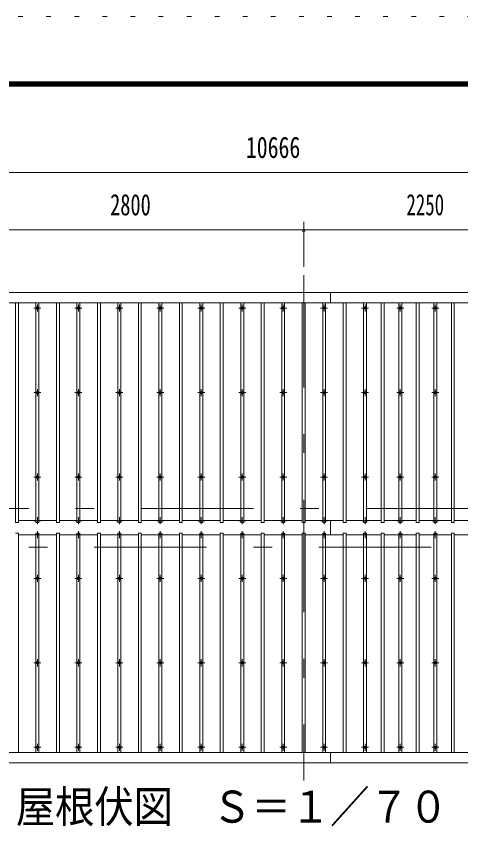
# Model space of a CAD drawing. Units: millimetres, scale not verified. Extents: x -34086 to 34091, y -14700 to 14700.
# Drawn here: x -1745 to 2052, y 7701 to 14700 of the extents above; entities that cross this region are included whole.
import ezdxf
from ezdxf.enums import TextEntityAlignment as Align

# ---------------------------------------------------------------- set-up
doc = ezdxf.new("R2010")
doc.units = ezdxf.units.MM
doc.header["$LTSCALE"] = 80
doc.linetypes.add('USER3', pattern=[24, 12, -5, 2, -5])
doc.linetypes.add('USER4', pattern=[3, 0.5, -2.5])
for name, color, linetype, lineweight in [('0-2_1-07BOLD', 7, 'Continuous', 18), ('0-3_1-27CENTER', 3, 'USER3', 18), ('0-4_1-47THIN', 4, 'Continuous', 18), ('0-5_1-57DIM', 3, 'Continuous', 18), ('0-C_F-F1PAPER', 5, 'Continuous', 18), ('0-D_F-E_J_ADD', 5, 'USER4', 18)]:
    doc.layers.add(name, color=color, linetype=linetype, lineweight=lineweight)
doc.styles.add('ＭＳ ゴシック', font='')
doc.styles.get('ＭＳ ゴシック').set_extended_font_data('MS Gothic')

msp = doc.modelspace()

# ---------------------------------------------------------------- linework, layer by layer
at = {"layer": '0-2_1-07BOLD'}
for p, q in [((940.32, 12253.1), (940.32, 12340.54)), ((5893.32, 12253.1), (-4772.68, 12253.1)), ((940.32, 10271.05), (940.32, 10392.03)), ((-4772.68, 8409.98), (5893.32, 8409.98)), ((940.32, 8322.54), (940.32, 8409.98))]:
    msp.add_line(p, q, dxfattribs=at)
for points in [[(-4732.68, 12253.1), (-4732.68, 10377.02), (-4772.68, 10377.02), (-4772.68, 12340.54), (5893.32, 12340.54), (5893.32, 10377.02)], [(5893.32, 8322.54), (-4772.68, 8322.54), (-4772.68, 10286.06), (-4732.68, 10286.06), (-4732.68, 8409.98)]]:
    msp.add_lwpolyline(points, dxfattribs=at)
for centre in [(-1564.68, 12207.36), (-1214.68, 12207.36), (-864.68, 12207.36), (-514.68, 12207.36), (-164.68, 12207.36), (185.32, 12207.36), (535.32, 12207.36), (885.32, 12207.36), (1235.32, 12207.36), (1535.32, 12207.36), (1835.32, 12207.36), (-1564.68, 11485.7), (-1214.68, 11485.7), (-864.68, 11485.7), (-514.68, 11485.7), (-164.68, 11485.7), (185.32, 11485.7), (535.32, 11485.7), (885.32, 11485.7), (1235.32, 11485.7), (1535.32, 11485.7), (1835.32, 11485.7), (-1564.68, 10764.04), (-1214.68, 10764.04), (-864.68, 10764.04), (-514.68, 10764.04), (-164.68, 10764.04), (185.32, 10764.04), (535.32, 10764.04), (885.32, 10764.04), (1235.32, 10764.04), (1535.32, 10764.04), (1835.32, 10764.04), (-1564.68, 9899.04), (-1214.68, 9899.04), (-864.68, 9899.04), (-514.68, 9899.04), (-164.68, 9899.04), (185.32, 9899.04), (535.32, 9899.04), (885.32, 9899.04), (1235.32, 9899.04), (1535.32, 9899.04), (1835.32, 9899.04), (-1564.68, 9177.38), (-1214.68, 9177.38), (-864.68, 9177.38), (-514.68, 9177.38), (-164.68, 9177.38), (185.32, 9177.38), (535.32, 9177.38), (885.32, 9177.38), (1235.32, 9177.38), (1535.32, 9177.38), (1835.32, 9177.38), (-1564.68, 8455.72), (-1214.68, 8455.72), (-864.68, 8455.72), (-514.68, 8455.72), (-164.68, 8455.72), (185.32, 8455.72), (535.32, 8455.72), (885.32, 8455.72), (1235.32, 8455.72), (1535.32, 8455.72), (1835.32, 8455.72)]:
    msp.add_circle(centre, 10, dxfattribs=at)
for centre, start, end in [((-1564.68, 10380.99), 46.3961, 133.6039), ((-1564.68, 10401.99), 226.39838, 313.60162), ((-1214.68, 10380.99), 46.3961, 133.6039), ((-1214.68, 10401.99), 226.39838, 313.60162), ((-864.68, 10380.99), 46.3961, 133.6039), ((-864.68, 10401.99), 226.39838, 313.60162), ((-514.68, 10380.99), 46.3961, 133.6039), ((-514.68, 10401.99), 226.39838, 313.60162), ((-164.68, 10380.99), 46.3961, 133.6039), ((-164.68, 10401.99), 226.39838, 313.60162), ((185.32, 10380.99), 46.3961, 133.6039), ((185.32, 10401.99), 226.39838, 313.60162), ((535.32, 10380.99), 46.3961, 133.6039), ((535.32, 10401.99), 226.39838, 313.60162), ((885.32, 10380.99), 46.3961, 133.6039), ((885.32, 10401.99), 226.39838, 313.60162), ((1235.32, 10380.99), 46.3961, 133.6039), ((1235.32, 10401.99), 226.39838, 313.60162), ((1535.32, 10380.99), 46.3961, 133.6039), ((1535.32, 10401.99), 226.39838, 313.60162), ((1835.32, 10380.99), 46.3961, 133.6039), ((1835.32, 10401.99), 226.39838, 313.60162), ((-1564.68, 10261.09), 46.39838, 133.60162), ((-1564.68, 10282.09), 226.3961, 313.6039), ((-1214.68, 10261.09), 46.39838, 133.60162), ((-1214.68, 10282.09), 226.3961, 313.6039), ((-864.68, 10261.09), 46.39838, 133.60162), ((-864.68, 10282.09), 226.3961, 313.6039), ((-514.68, 10261.09), 46.39838, 133.60162), ((-514.68, 10282.09), 226.3961, 313.6039), ((-164.68, 10261.09), 46.39838, 133.60162), ((-164.68, 10282.09), 226.3961, 313.6039), ((185.32, 10261.09), 46.39838, 133.60162), ((185.32, 10282.09), 226.3961, 313.6039), ((535.32, 10261.09), 46.39838, 133.60162), ((535.32, 10282.09), 226.3961, 313.6039), ((885.32, 10261.09), 46.39838, 133.60162), ((885.32, 10282.09), 226.3961, 313.6039), ((1235.32, 10261.09), 46.39838, 133.60162), ((1235.32, 10282.09), 226.3961, 313.6039), ((1535.32, 10261.09), 46.39838, 133.60162), ((1535.32, 10282.09), 226.3961, 313.6039), ((1835.32, 10261.09), 46.39838, 133.60162), ((1835.32, 10282.09), 226.3961, 313.6039)]:
    msp.add_arc(centre, 14.5, start, end, dxfattribs=at)
at = {"layer": '0-3_1-27CENTER'}
for p, q in [((710.32, 12490.54), (710.32, 8172.54)), ((-1594.68, 12207.36), (-1534.68, 12207.36)), ((-1564.68, 12177.37), (-1564.68, 12237.37)), ((-1244.68, 12207.36), (-1184.68, 12207.36)), ((-1214.68, 12237.37), (-1214.68, 12177.37)), ((-894.68, 12207.36), (-834.68, 12207.36)), ((-864.68, 12177.37), (-864.68, 12237.37)), ((-484.68, 12207.36), (-544.68, 12207.36)), ((-514.68, 12237.37), (-514.68, 12177.37)), ((-194.68, 12207.36), (-134.68, 12207.36)), ((-164.68, 12177.37), (-164.68, 12237.37)), ((155.32, 12207.36), (215.32, 12207.36)), ((185.32, 12237.37), (185.32, 12177.37)), ((505.32, 12207.36), (565.32, 12207.36)), ((535.32, 12177.37), (535.32, 12237.37)), ((915.32, 12207.36), (855.32, 12207.36)), ((885.32, 12237.37), (885.32, 12177.37)), ((1205.32, 12207.36), (1265.32, 12207.36)), ((1235.32, 12177.37), (1235.32, 12237.37)), ((1505.32, 12207.36), (1565.32, 12207.36)), ((1535.32, 12177.37), (1535.32, 12237.37)), ((1805.32, 12207.36), (1865.32, 12207.36)), ((1835.32, 12177.37), (1835.32, 12237.37)), ((-1594.68, 11485.7), (-1534.68, 11485.7)), ((-1564.68, 11515.7), (-1564.68, 11455.7)), ((-1244.68, 11485.7), (-1184.68, 11485.7)), ((-1214.68, 11455.7), (-1214.68, 11515.7)), ((-894.68, 11485.7), (-834.68, 11485.7)), ((-864.68, 11515.7), (-864.68, 11455.7)), ((-484.68, 11485.7), (-544.68, 11485.7)), ((-514.68, 11455.7), (-514.68, 11515.7)), ((-194.68, 11485.7), (-134.68, 11485.7)), ((-164.68, 11515.7), (-164.68, 11455.7)), ((155.32, 11485.7), (215.32, 11485.7)), ((185.32, 11455.7), (185.32, 11515.7)), ((505.32, 11485.7), (565.32, 11485.7)), ((535.32, 11515.7), (535.32, 11455.7)), ((915.32, 11485.7), (855.32, 11485.7)), ((885.32, 11455.7), (885.32, 11515.7)), ((1205.32, 11485.7), (1265.32, 11485.7)), ((1235.32, 11515.7), (1235.32, 11455.7)), ((1565.32, 11485.7), (1505.32, 11485.7)), ((1535.32, 11455.7), (1535.32, 11515.7)), ((1805.32, 11485.7), (1865.32, 11485.7)), ((1835.32, 11515.7), (1835.32, 11455.7)), ((-1564.68, 10734.04), (-1564.68, 10794.04)), ((-1214.68, 10734.04), (-1214.68, 10794.04)), ((-864.68, 10734.04), (-864.68, 10794.04)), ((-514.68, 10734.04), (-514.68, 10794.04)), ((-164.68, 10734.04), (-164.68, 10794.04)), ((185.32, 10734.04), (185.32, 10794.04)), ((535.32, 10794.04), (535.32, 10734.04)), ((885.32, 10734.04), (885.32, 10794.04)), ((1235.32, 10734.04), (1235.32, 10794.04)), ((1535.32, 10734.04), (1535.32, 10794.04)), ((1835.32, 10734.04), (1835.32, 10794.04)), ((-1594.68, 10764.04), (-1534.68, 10764.04)), ((-1244.68, 10764.04), (-1184.68, 10764.04)), ((-894.68, 10764.04), (-834.68, 10764.04)), ((-544.68, 10764.04), (-484.68, 10764.04)), ((-194.68, 10764.04), (-134.68, 10764.04)), ((155.32, 10764.04), (215.32, 10764.04)), ((505.32, 10764.04), (565.32, 10764.04)), ((855.32, 10764.04), (915.32, 10764.04)), ((1205.32, 10764.04), (1265.32, 10764.04)), ((1505.32, 10764.04), (1565.32, 10764.04)), ((1805.32, 10764.04), (1865.32, 10764.04)), ((6040.32, 10496.54), (-4919.68, 10496.54)), ((-1594.68, 10391.49), (-1534.68, 10391.49)), ((-1564.68, 10361.5), (-1564.68, 10421.49)), ((-1184.68, 10391.49), (-1244.68, 10391.49)), ((-1214.68, 10361.5), (-1214.68, 10421.49)), ((-894.68, 10391.49), (-834.68, 10391.49)), ((-864.68, 10361.5), (-864.68, 10421.49)), ((-484.68, 10391.49), (-544.68, 10391.49)), ((-514.68, 10361.5), (-514.68, 10421.49)), ((-134.68, 10391.49), (-194.68, 10391.49)), ((-164.68, 10361.5), (-164.68, 10421.49)), ((215.32, 10391.49), (155.32, 10391.49)), ((185.32, 10361.5), (185.32, 10421.49)), ((505.32, 10391.49), (565.32, 10391.49)), ((535.32, 10361.5), (535.32, 10421.49)), ((915.32, 10391.49), (855.32, 10391.49)), ((885.32, 10361.5), (885.32, 10421.49)), ((1265.32, 10391.49), (1205.32, 10391.49)), ((1235.32, 10361.5), (1235.32, 10421.49)), ((1565.32, 10391.49), (1505.32, 10391.49)), ((1535.32, 10361.5), (1535.32, 10421.49)), ((1865.32, 10391.49), (1805.32, 10391.49)), ((1835.32, 10361.5), (1835.32, 10421.49)), ((-1564.68, 10241.59), (-1564.68, 10301.59)), ((-1214.68, 10301.59), (-1214.68, 10241.59)), ((-864.68, 10241.59), (-864.68, 10301.59)), ((-514.68, 10301.59), (-514.68, 10241.59)), ((-164.68, 10241.59), (-164.68, 10301.59)), ((185.32, 10301.59), (185.32, 10241.59)), ((535.32, 10241.59), (535.32, 10301.59)), ((885.32, 10301.59), (885.32, 10241.59)), ((1235.32, 10241.59), (1235.32, 10301.59)), ((1535.32, 10301.59), (1535.32, 10241.59)), ((1835.32, 10241.59), (1835.32, 10301.59)), ((-1534.68, 10271.59), (-1594.68, 10271.59)), ((-1244.68, 10271.59), (-1184.68, 10271.59)), ((-834.68, 10271.59), (-894.68, 10271.59)), ((-484.68, 10271.59), (-544.68, 10271.59)), ((-134.68, 10271.59), (-194.68, 10271.59)), ((155.32, 10271.59), (215.32, 10271.59)), ((565.32, 10271.59), (505.32, 10271.59)), ((915.32, 10271.59), (855.32, 10271.59)), ((1265.32, 10271.59), (1205.32, 10271.59)), ((1565.32, 10271.59), (1505.32, 10271.59)), ((1865.32, 10271.59), (1805.32, 10271.59)), ((-4919.68, 10166.54), (6040.32, 10166.54)), ((-1534.68, 9899.04), (-1594.68, 9899.04)), ((-1564.68, 9929.04), (-1564.68, 9869.04)), ((-1184.68, 9899.04), (-1244.68, 9899.04)), ((-1214.68, 9929.04), (-1214.68, 9869.04)), ((-834.68, 9899.04), (-894.68, 9899.04)), ((-864.68, 9929.04), (-864.68, 9869.04)), ((-484.68, 9899.04), (-544.68, 9899.04)), ((-514.68, 9929.04), (-514.68, 9869.04)), ((-134.68, 9899.04), (-194.68, 9899.04)), ((-164.68, 9869.04), (-164.68, 9929.04)), ((215.32, 9899.04), (155.32, 9899.04)), ((185.32, 9929.04), (185.32, 9869.04)), ((565.32, 9899.04), (505.32, 9899.04)), ((535.32, 9929.04), (535.32, 9869.04)), ((915.32, 9899.04), (855.32, 9899.04)), ((885.32, 9869.04), (885.32, 9929.04)), ((1265.32, 9899.04), (1205.32, 9899.04)), ((1235.32, 9929.04), (1235.32, 9869.04)), ((1565.32, 9899.04), (1505.32, 9899.04)), ((1535.32, 9869.04), (1535.32, 9929.04)), ((1865.32, 9899.04), (1805.32, 9899.04)), ((1835.32, 9929.04), (1835.32, 9869.04)), ((-1594.68, 9177.38), (-1534.68, 9177.38)), ((-1564.68, 9147.38), (-1564.68, 9207.38)), ((-1244.68, 9177.38), (-1184.68, 9177.38)), ((-1214.68, 9207.38), (-1214.68, 9147.38)), ((-894.68, 9177.38), (-834.68, 9177.38)), ((-864.68, 9147.38), (-864.68, 9207.38)), ((-484.68, 9177.38), (-544.68, 9177.38)), ((-514.68, 9207.38), (-514.68, 9147.38)), ((-194.68, 9177.38), (-134.68, 9177.38)), ((-164.68, 9147.38), (-164.68, 9207.38)), ((155.32, 9177.38), (215.32, 9177.38)), ((185.32, 9207.38), (185.32, 9147.38)), ((505.32, 9177.38), (565.32, 9177.38)), ((535.32, 9147.38), (535.32, 9207.38)), ((915.32, 9177.38), (855.32, 9177.38)), ((885.32, 9207.38), (885.32, 9147.38)), ((1205.32, 9177.38), (1265.32, 9177.38)), ((1235.32, 9147.38), (1235.32, 9207.38)), ((1565.32, 9177.38), (1505.32, 9177.38)), ((1535.32, 9207.38), (1535.32, 9147.38)), ((1805.32, 9177.38), (1865.32, 9177.38)), ((1835.32, 9147.38), (1835.32, 9207.38)), ((-1564.68, 8485.72), (-1564.68, 8425.72)), ((-1214.68, 8425.72), (-1214.68, 8485.72)), ((-864.68, 8485.72), (-864.68, 8425.72)), ((-514.68, 8425.72), (-514.68, 8485.72)), ((-164.68, 8485.72), (-164.68, 8425.72)), ((185.32, 8425.72), (185.32, 8485.72)), ((535.32, 8485.72), (535.32, 8425.72)), ((885.32, 8425.72), (885.32, 8485.72)), ((1235.32, 8485.72), (1235.32, 8425.72)), ((1535.32, 8425.72), (1535.32, 8485.72)), ((1835.32, 8485.72), (1835.32, 8425.72)), ((-1534.68, 8455.72), (-1594.68, 8455.72)), ((-1244.68, 8455.72), (-1184.68, 8455.72)), ((-834.68, 8455.72), (-894.68, 8455.72)), ((-484.68, 8455.72), (-544.68, 8455.72)), ((-134.68, 8455.72), (-194.68, 8455.72)), ((155.32, 8455.72), (215.32, 8455.72)), ((565.32, 8455.72), (505.32, 8455.72)), ((915.32, 8455.72), (855.32, 8455.72)), ((1265.32, 8455.72), (1205.32, 8455.72)), ((1565.32, 8455.72), (1505.32, 8455.72)), ((1865.32, 8455.72), (1805.32, 8455.72))]:
    msp.add_line(p, q, dxfattribs=at)
at = {"layer": '0-4_1-47THIN'}
for p, q in [((-1727.18, 10377.02), (-1727.18, 12253.1)), ((-1552.18, 10377.02), (-1552.18, 12253.1)), ((-1377.18, 12253.1), (-1377.18, 10377.02)), ((-1202.18, 10377.02), (-1202.18, 12253.1)), ((-1027.18, 10377.02), (-1027.18, 12253.1)), ((-852.18, 12253.1), (-852.18, 10377.02)), ((-677.18, 12253.1), (-677.18, 10377.02)), ((-502.18, 12253.1), (-502.18, 10377.02)), ((-327.18, 12253.1), (-327.18, 10377.02)), ((-152.18, 12253.1), (-152.18, 10377.02)), ((22.82, 10377.02), (22.82, 12253.1)), ((197.82, 12253.1), (197.82, 10377.02)), ((372.82, 12253.1), (372.82, 10377.02)), ((547.82, 10377.02), (547.82, 12253.1)), ((722.82, 12253.1), (722.82, 10377.02)), ((897.82, 10377.02), (897.82, 12253.1)), ((1072.82, 12253.1), (1072.82, 10377.02)), ((1247.82, 10377.02), (1247.82, 12253.1)), ((1397.82, 10377.02), (1397.82, 12253.1)), ((1547.82, 12253.1), (1547.82, 10377.02)), ((1697.82, 12253.1), (1697.82, 10377.02)), ((1847.82, 12253.1), (1847.82, 10377.02)), ((1997.82, 10377.02), (1997.82, 12253.1)), ((-1577.18, 10392.03), (-1727.18, 10392.03)), ((-1402.18, 10392.03), (-1552.18, 10392.03)), ((-1227.18, 10392.03), (-1377.18, 10392.03)), ((-1052.18, 10392.03), (-1202.18, 10392.03)), ((-877.18, 10392.03), (-1027.18, 10392.03)), ((-702.18, 10392.03), (-852.18, 10392.03)), ((-527.18, 10392.03), (-677.18, 10392.03)), ((-352.18, 10392.03), (-502.18, 10392.03)), ((-177.18, 10392.03), (-327.18, 10392.03)), ((-2.18, 10392.03), (-152.18, 10392.03)), ((172.82, 10392.03), (22.82, 10392.03)), ((347.82, 10392.03), (197.82, 10392.03)), ((522.82, 10392.03), (372.82, 10392.03)), ((697.82, 10392.03), (547.82, 10392.03)), ((872.82, 10392.03), (722.82, 10392.03)), ((1047.82, 10392.03), (897.82, 10392.03)), ((1222.82, 10392.03), (1072.82, 10392.03)), ((1372.82, 10392.03), (1247.82, 10392.03)), ((1522.82, 10392.03), (1397.82, 10392.03)), ((1672.82, 10392.03), (1547.82, 10392.03)), ((1822.82, 10392.03), (1697.82, 10392.03)), ((1972.82, 10392.03), (1847.82, 10392.03)), ((2122.82, 10392.03), (1997.82, 10392.03)), ((-1727.18, 10271.05), (-1577.18, 10271.05)), ((-1577.18, 10286.06), (-1577.18, 8409.98)), ((-1552.18, 10271.05), (-1402.18, 10271.05)), ((-1402.18, 10286.06), (-1402.18, 8409.98)), ((-1377.18, 10271.05), (-1227.18, 10271.05)), ((-1227.18, 10286.06), (-1227.18, 8409.98)), ((-1202.18, 10271.05), (-1052.18, 10271.05)), ((-1052.18, 10286.06), (-1052.18, 8409.98)), ((-1027.18, 10271.05), (-877.18, 10271.05)), ((-877.18, 10286.06), (-877.18, 8409.98)), ((-852.18, 10271.05), (-702.18, 10271.05)), ((-702.18, 10286.06), (-702.18, 8409.98)), ((-677.18, 10271.05), (-527.18, 10271.05)), ((-527.18, 10286.06), (-527.18, 8409.98)), ((-502.18, 10271.05), (-352.18, 10271.05)), ((-352.18, 10286.06), (-352.18, 8409.98)), ((-327.18, 10271.05), (-177.18, 10271.05)), ((-177.18, 10286.06), (-177.18, 8409.98)), ((-152.18, 10271.05), (-2.18, 10271.05)), ((-2.18, 10286.06), (-2.18, 8409.98)), ((22.82, 10271.05), (172.82, 10271.05)), ((172.82, 10286.06), (172.82, 8409.98)), ((197.82, 10271.05), (347.82, 10271.05)), ((347.82, 10286.06), (347.82, 8409.98)), ((372.82, 10271.05), (522.82, 10271.05)), ((522.82, 10286.06), (522.82, 8409.98)), ((547.82, 10271.05), (697.82, 10271.05)), ((697.82, 10286.06), (697.82, 8409.98)), ((722.82, 10271.05), (872.82, 10271.05)), ((872.82, 10286.06), (872.82, 8409.98)), ((897.82, 10271.05), (1047.82, 10271.05)), ((1047.82, 10286.06), (1047.82, 8409.98)), ((1072.82, 10271.05), (1222.82, 10271.05)), ((1222.82, 10286.06), (1222.82, 8409.98)), ((1247.82, 10271.05), (1372.82, 10271.05)), ((1372.82, 10286.06), (1372.82, 8409.98)), ((1397.82, 10271.05), (1522.82, 10271.05)), ((1522.82, 10286.06), (1522.82, 8409.98)), ((1547.82, 10271.05), (1672.82, 10271.05)), ((1672.82, 10286.06), (1672.82, 8409.98)), ((1697.82, 10271.05), (1822.82, 10271.05)), ((1822.82, 10286.06), (1822.82, 8409.98)), ((1847.82, 10271.05), (1972.82, 10271.05)), ((1972.82, 10286.06), (1972.82, 8409.98)), ((1997.82, 10271.05), (2122.82, 10271.05))]:
    msp.add_line(p, q, dxfattribs=at)
for points in [[(-1752.18, 12253.1), (-1752.18, 10377.02), (-1727.18, 10377.02)], [(-1577.18, 12253.1), (-1577.18, 10377.02), (-1552.18, 10377.02)], [(-1377.18, 10377.02), (-1402.18, 10377.02), (-1402.18, 12253.1)], [(-1227.18, 12253.1), (-1227.18, 10377.02), (-1202.18, 10377.02)], [(-1052.18, 12253.1), (-1052.18, 10377.02), (-1027.18, 10377.02)], [(-852.18, 10377.02), (-877.18, 10377.02), (-877.18, 12253.1)], [(-677.18, 10377.02), (-702.18, 10377.02), (-702.18, 12253.1)], [(-502.18, 10377.02), (-527.18, 10377.02), (-527.18, 12253.1)], [(-327.18, 10377.02), (-352.18, 10377.02), (-352.18, 12253.1)], [(-152.18, 10377.02), (-177.18, 10377.02), (-177.18, 12253.1)], [(-2.18, 12253.1), (-2.18, 10377.02), (22.82, 10377.02)], [(197.82, 10377.02), (172.82, 10377.02), (172.82, 12253.1)], [(372.82, 10377.02), (347.82, 10377.02), (347.82, 12253.1)], [(522.82, 12253.1), (522.82, 10377.02), (547.82, 10377.02)], [(722.82, 10377.02), (697.82, 10377.02), (697.82, 12253.1)], [(872.82, 12253.1), (872.82, 10377.02), (897.82, 10377.02)], [(1072.82, 10377.02), (1047.82, 10377.02), (1047.82, 12253.1)], [(1222.82, 12253.1), (1222.82, 10377.02), (1247.82, 10377.02)], [(1372.82, 12253.1), (1372.82, 10377.02), (1397.82, 10377.02)], [(1547.82, 10377.02), (1522.82, 10377.02), (1522.82, 12253.1)], [(1697.82, 10377.02), (1672.82, 10377.02), (1672.82, 12253.1)], [(1847.82, 10377.02), (1822.82, 10377.02), (1822.82, 12253.1)], [(1972.82, 12253.1), (1972.82, 10377.02), (1997.82, 10377.02)], [(-1727.18, 8409.98), (-1727.18, 10286.06), (-1752.18, 10286.06)], [(-1552.18, 8409.98), (-1552.18, 10286.06), (-1577.18, 10286.06)], [(-1377.18, 8409.98), (-1377.18, 10286.06), (-1402.18, 10286.06)], [(-1202.18, 8409.98), (-1202.18, 10286.06), (-1227.18, 10286.06)], [(-1027.18, 8409.98), (-1027.18, 10286.06), (-1052.18, 10286.06)], [(-852.18, 8409.98), (-852.18, 10286.06), (-877.18, 10286.06)], [(-677.18, 8409.98), (-677.18, 10286.06), (-702.18, 10286.06)], [(-502.18, 8409.98), (-502.18, 10286.06), (-527.18, 10286.06)], [(-327.18, 8409.98), (-327.18, 10286.06), (-352.18, 10286.06)], [(-152.18, 8409.98), (-152.18, 10286.06), (-177.18, 10286.06)], [(22.82, 8409.98), (22.82, 10286.06), (-2.18, 10286.06)], [(197.82, 8409.98), (197.82, 10286.06), (172.82, 10286.06)], [(372.82, 8409.98), (372.82, 10286.06), (347.82, 10286.06)], [(547.82, 8409.98), (547.82, 10286.06), (522.82, 10286.06)], [(722.82, 8409.98), (722.82, 10286.06), (697.82, 10286.06)], [(897.82, 8409.98), (897.82, 10286.06), (872.82, 10286.06)], [(1072.82, 8409.98), (1072.82, 10286.06), (1047.82, 10286.06)], [(1247.82, 8409.98), (1247.82, 10286.06), (1222.82, 10286.06)], [(1397.82, 8409.98), (1397.82, 10286.06), (1372.82, 10286.06)], [(1547.82, 8409.98), (1547.82, 10286.06), (1522.82, 10286.06)], [(1697.82, 8409.98), (1697.82, 10286.06), (1672.82, 10286.06)], [(1847.82, 8409.98), (1847.82, 10286.06), (1822.82, 10286.06)], [(1997.82, 8409.98), (1997.82, 10286.06), (1972.82, 10286.06)]]:
    msp.add_lwpolyline(points, dxfattribs=at)
at = {"layer": '0-5_1-57DIM'}
for p, q in [((-4772.68, 13365.54), (5893.32, 13365.54)), ((710.32, 12945.53), (710.32, 12560.54)), ((-2089.68, 12875.53), (710.32, 12875.53)), ((724.32, 12875.53), (696.32, 12875.53)), ((710.32, 12875.53), (2960.32, 12875.53))]:
    msp.add_line(p, q, dxfattribs=at)
msp.add_arc((710.32, 12875.53), 14, 180, 0, dxfattribs=at)
at = {"layer": '0-C_F-F1PAPER'}
for points in [[(33390.86, -14000), (-6789.13, -14000), (-6789.13, 14140), (33390.86, 14140)], [(33387.36, -13996.5), (-6785.63, -13996.5), (-6785.63, 14136.5), (33387.36, 14136.5)], [(33383.86, -13993), (-6782.13, -13993), (-6782.13, 14133), (33383.86, 14133)], [(33380.36, -13989.5), (33380.36, 14129.5), (-6778.63, 14129.5), (-6778.63, -13989.5)], [(33376.86, -13986), (-6775.13, -13986), (-6775.13, 14126), (33376.86, 14126)], [(33373.36, -13982.5), (33373.36, 14122.5), (-6771.63, 14122.5), (-6771.63, -13982.5)], [(33369.86, -13979), (-6768.13, -13979), (-6768.13, 14119), (33369.86, 14119)], [(33366.37, -13975.5), (33366.37, 14115.5), (-6764.63, 14115.5), (-6764.63, -13975.5)], [(33362.86, -13972), (33362.86, 14112), (-6761.13, 14112), (-6761.13, -13972)], [(33359.36, -13968.5), (33359.36, 14108.5), (-6757.63, 14108.5), (-6757.63, -13968.5)], [(33355.86, -13965), (-6754.13, -13965), (-6754.13, 14105), (33355.86, 14105)]]:
    msp.add_lwpolyline(points, close=True, dxfattribs=at)
at = {"layer": '0-D_F-E_J_ADD'}
msp.add_lwpolyline([(34090.87, -14700), (-7489.13, -14700), (-7489.13, 14700), (34090.87, 14700)], close=True, dxfattribs=at)

# ---------------------------------------------------------------- texts
at = {"layer": '0-5_1-57DIM', "color": 7, "style": 'ＭＳ ゴシック'}
for s, height, width, p in [('10666', 182.3, 0.75, (216.44, 13435.54)), ('2800', 182.3, 0.7, (-943.46, 12945.53)), ('2250', 182.3, 0.65, (1587.96, 12945.53)), ('屋根伏図\u3000Ｓ＝１／７０', 273.5, 0.9, (-1749.68, 7729.85))]:
    msp.add_text(s, height=height, dxfattribs=dict(at, width=width)).set_placement(p, align=Align.BOTTOM_LEFT)

doc.saveas('drawing.dxf')
